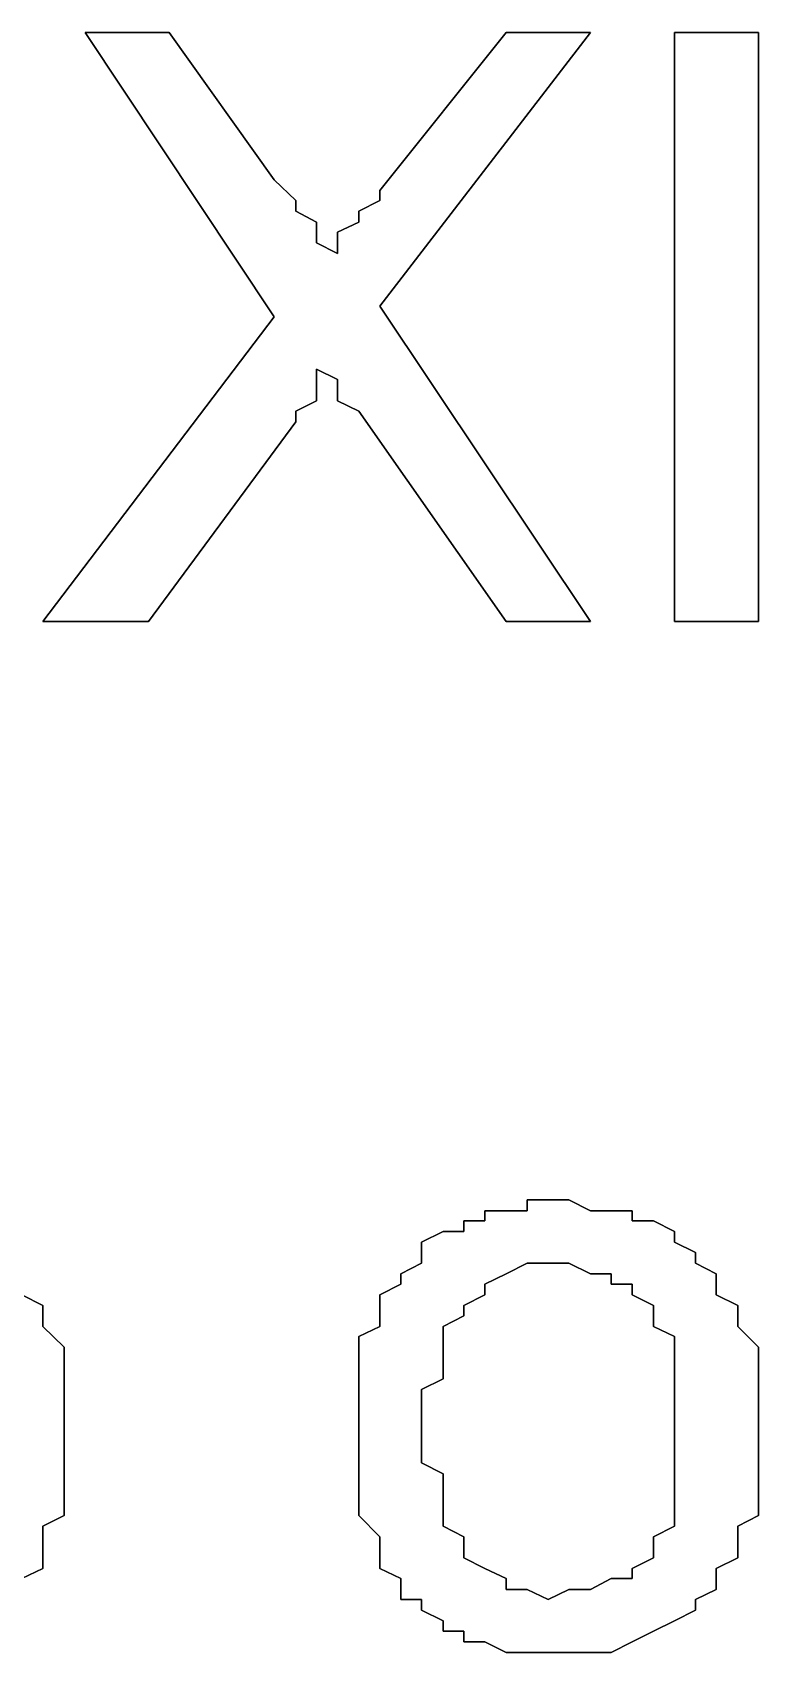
# Model space of a CAD drawing. Header units: metres. Extents: x 2.9 to 42.8, y 1.7 to 28.7.
# Drawn here: x 39.4882 to 39.6099, y 24.1723 to 24.444 of the extents above; entities that cross this region are included whole.
import ezdxf

# ---------------------------------------------------------------- set-up
doc = ezdxf.new("R2010")
doc.units = ezdxf.units.M
doc.layers.add('GRIS', color=8, linetype='Continuous')

msp = doc.modelspace()

# ---------------------------------------------------------------- linework, layer by layer
at = {"layer": 'GRIS', "lineweight": -3}
for points in [[(39.5111, 24.444), (39.497, 24.444), (39.5111, 24.444)], [(39.497, 24.444), (39.5287, 24.3963), (39.497, 24.444)], [(39.5287, 24.4193), (39.5111, 24.444), (39.5287, 24.4193)], [(39.5464, 24.3981), (39.5817, 24.444), (39.5464, 24.3981)], [(39.5676, 24.444), (39.5464, 24.4175), (39.5676, 24.444)], [(39.5817, 24.444), (39.5676, 24.444), (39.5817, 24.444)], [(39.6099, 24.444), (39.5958, 24.444), (39.6099, 24.444)], [(39.5958, 24.444), (39.5958, 24.3452), (39.5958, 24.444)], [(39.6099, 24.3452), (39.6099, 24.444), (39.6099, 24.3452)], [(39.5323, 24.4158), (39.5287, 24.4193), (39.5323, 24.4158)], [(39.5323, 24.414), (39.5323, 24.4158), (39.5323, 24.414)], [(39.5464, 24.4158), (39.5429, 24.414), (39.5464, 24.4158)], [(39.5464, 24.4175), (39.5464, 24.4158), (39.5464, 24.4175)], [(39.5358, 24.4122), (39.5323, 24.414), (39.5358, 24.4122)], [(39.5429, 24.414), (39.5429, 24.4122), (39.5429, 24.414)], [(39.5358, 24.4105), (39.5358, 24.4122), (39.5358, 24.4105)], [(39.5358, 24.4087), (39.5358, 24.4105), (39.5358, 24.4087)], [(39.5429, 24.4122), (39.5393, 24.4105), (39.5429, 24.4122)], [(39.5393, 24.4105), (39.5393, 24.4087), (39.5393, 24.4105)], [(39.5393, 24.4069), (39.5358, 24.4087), (39.5393, 24.4069)], [(39.5393, 24.4087), (39.5393, 24.4069), (39.5393, 24.4087)], [(39.5287, 24.3963), (39.4899, 24.3452), (39.5287, 24.3963)], [(39.5817, 24.3452), (39.5464, 24.3981), (39.5817, 24.3452)], [(39.5358, 24.384), (39.5358, 24.3875), (39.5358, 24.384)], [(39.5358, 24.3875), (39.5393, 24.3858), (39.5358, 24.3875)], [(39.5393, 24.3858), (39.5393, 24.384), (39.5393, 24.3858)], [(39.5358, 24.3822), (39.5358, 24.384), (39.5358, 24.3822)], [(39.5393, 24.384), (39.5393, 24.3822), (39.5393, 24.384)], [(39.5323, 24.3805), (39.5358, 24.3822), (39.5323, 24.3805)], [(39.5323, 24.3787), (39.5323, 24.3805), (39.5323, 24.3787)], [(39.5393, 24.3822), (39.5429, 24.3805), (39.5393, 24.3822)], [(39.5429, 24.3805), (39.5676, 24.3452), (39.5429, 24.3805)], [(39.5076, 24.3452), (39.5323, 24.3787), (39.5076, 24.3452)], [(39.4899, 24.3452), (39.5076, 24.3452), (39.4899, 24.3452)], [(39.5676, 24.3452), (39.5817, 24.3452), (39.5676, 24.3452)], [(39.5958, 24.3452), (39.6099, 24.3452), (39.5958, 24.3452)], [(39.5746, 24.2482), (39.5711, 24.2482), (39.5746, 24.2482)], [(39.5711, 24.2482), (39.5711, 24.2464), (39.5711, 24.2482)], [(39.5781, 24.2482), (39.5746, 24.2482), (39.5781, 24.2482)], [(39.5817, 24.2464), (39.5781, 24.2482), (39.5817, 24.2464)], [(39.564, 24.2447), (39.5605, 24.2447), (39.564, 24.2447)], [(39.5605, 24.2447), (39.5605, 24.2429), (39.5605, 24.2447)], [(39.5676, 24.2464), (39.564, 24.2464), (39.5676, 24.2464)], [(39.564, 24.2464), (39.564, 24.2447), (39.564, 24.2464)], [(39.5711, 24.2464), (39.5676, 24.2464), (39.5711, 24.2464)], [(39.5852, 24.2464), (39.5817, 24.2464), (39.5852, 24.2464)], [(39.5887, 24.2464), (39.5852, 24.2464), (39.5887, 24.2464)], [(39.5887, 24.2447), (39.5887, 24.2464), (39.5887, 24.2447)], [(39.5923, 24.2447), (39.5887, 24.2447), (39.5923, 24.2447)], [(39.5958, 24.2429), (39.5923, 24.2447), (39.5958, 24.2429)], [(39.557, 24.2429), (39.5534, 24.2411), (39.557, 24.2429)], [(39.5534, 24.2411), (39.5534, 24.2394), (39.5534, 24.2411)], [(39.5605, 24.2429), (39.557, 24.2429), (39.5605, 24.2429)], [(39.5958, 24.2411), (39.5958, 24.2429), (39.5958, 24.2411)], [(39.5993, 24.2394), (39.5958, 24.2411), (39.5993, 24.2394)], [(39.5534, 24.2394), (39.5534, 24.2376), (39.5534, 24.2394)], [(39.5993, 24.2376), (39.5993, 24.2394), (39.5993, 24.2376)], [(39.5534, 24.2376), (39.5499, 24.2358), (39.5534, 24.2376)], [(39.5499, 24.2358), (39.5499, 24.2341), (39.5499, 24.2358)], [(39.564, 24.2341), (39.5676, 24.2358), (39.564, 24.2341)], [(39.5676, 24.2358), (39.5711, 24.2376), (39.5676, 24.2358)], [(39.5711, 24.2376), (39.5746, 24.2376), (39.5711, 24.2376)], [(39.5746, 24.2376), (39.5781, 24.2376), (39.5746, 24.2376)], [(39.5781, 24.2376), (39.5817, 24.2358), (39.5781, 24.2376)], [(39.5817, 24.2358), (39.5852, 24.2358), (39.5817, 24.2358)], [(39.5852, 24.2358), (39.5852, 24.2341), (39.5852, 24.2358)], [(39.6028, 24.2358), (39.5993, 24.2376), (39.6028, 24.2358)], [(39.6028, 24.2341), (39.6028, 24.2358), (39.6028, 24.2341)], [(39.5499, 24.2341), (39.5464, 24.2323), (39.5499, 24.2341)], [(39.564, 24.2323), (39.564, 24.2341), (39.564, 24.2323)], [(39.5852, 24.2341), (39.5887, 24.2341), (39.5852, 24.2341)], [(39.5887, 24.2341), (39.5887, 24.2323), (39.5887, 24.2341)], [(39.6028, 24.2323), (39.6028, 24.2341), (39.6028, 24.2323)], [(39.4899, 24.2305), (39.4864, 24.2323), (39.4899, 24.2305)], [(39.4899, 24.2288), (39.4899, 24.2305), (39.4899, 24.2288)], [(39.5464, 24.2323), (39.5464, 24.2305), (39.5464, 24.2323)], [(39.5464, 24.2305), (39.5464, 24.2288), (39.5464, 24.2305)], [(39.5605, 24.2305), (39.564, 24.2323), (39.5605, 24.2305)], [(39.5605, 24.2288), (39.5605, 24.2305), (39.5605, 24.2288)], [(39.5887, 24.2323), (39.5923, 24.2305), (39.5887, 24.2323)], [(39.5923, 24.2305), (39.5923, 24.2288), (39.5923, 24.2305)], [(39.6064, 24.2305), (39.6028, 24.2323), (39.6064, 24.2305)], [(39.6064, 24.2288), (39.6064, 24.2305), (39.6064, 24.2288)], [(39.4899, 24.227), (39.4899, 24.2288), (39.4899, 24.227)], [(39.5464, 24.2288), (39.5464, 24.227), (39.5464, 24.2288)], [(39.557, 24.227), (39.5605, 24.2288), (39.557, 24.227)], [(39.5923, 24.2288), (39.5923, 24.227), (39.5923, 24.2288)], [(39.6064, 24.227), (39.6064, 24.2288), (39.6064, 24.227)], [(39.4935, 24.2235), (39.4899, 24.227), (39.4935, 24.2235)], [(39.5464, 24.227), (39.5429, 24.2253), (39.5464, 24.227)], [(39.5429, 24.2253), (39.5429, 24.2235), (39.5429, 24.2253)], [(39.557, 24.2253), (39.557, 24.227), (39.557, 24.2253)], [(39.557, 24.2235), (39.557, 24.2253), (39.557, 24.2235)], [(39.5923, 24.227), (39.5958, 24.2253), (39.5923, 24.227)], [(39.5958, 24.2253), (39.5958, 24.2235), (39.5958, 24.2253)], [(39.6099, 24.2235), (39.6064, 24.227), (39.6099, 24.2235)], [(39.4935, 24.2217), (39.4935, 24.2235), (39.4935, 24.2217)], [(39.5429, 24.2235), (39.5429, 24.22), (39.5429, 24.2235)], [(39.557, 24.2217), (39.557, 24.2235), (39.557, 24.2217)], [(39.5958, 24.2235), (39.5958, 24.22), (39.5958, 24.2235)], [(39.6099, 24.2217), (39.6099, 24.2235), (39.6099, 24.2217)], [(39.4935, 24.22), (39.4935, 24.2217), (39.4935, 24.22)], [(39.4935, 24.2164), (39.4935, 24.22), (39.4935, 24.2164)], [(39.5429, 24.22), (39.5429, 24.2182), (39.5429, 24.22)], [(39.557, 24.2182), (39.557, 24.2217), (39.557, 24.2182)], [(39.5958, 24.22), (39.5958, 24.2182), (39.5958, 24.22)], [(39.6099, 24.22), (39.6099, 24.2217), (39.6099, 24.22)], [(39.6099, 24.2164), (39.6099, 24.22), (39.6099, 24.2164)], [(39.5429, 24.2182), (39.5429, 24.2147), (39.5429, 24.2182)], [(39.5534, 24.2164), (39.557, 24.2182), (39.5534, 24.2164)], [(39.5958, 24.2182), (39.5958, 24.2164), (39.5958, 24.2182)], [(39.4935, 24.2147), (39.4935, 24.2164), (39.4935, 24.2147)], [(39.4935, 24.2111), (39.4935, 24.2147), (39.4935, 24.2111)], [(39.5429, 24.2147), (39.5429, 24.2129), (39.5429, 24.2147)], [(39.5534, 24.2129), (39.5534, 24.2164), (39.5534, 24.2129)], [(39.5958, 24.2164), (39.5958, 24.2129), (39.5958, 24.2164)], [(39.6099, 24.2147), (39.6099, 24.2164), (39.6099, 24.2147)], [(39.6099, 24.2111), (39.6099, 24.2147), (39.6099, 24.2111)], [(39.5429, 24.2129), (39.5429, 24.2094), (39.5429, 24.2129)], [(39.5534, 24.2111), (39.5534, 24.2129), (39.5534, 24.2111)], [(39.5958, 24.2129), (39.5958, 24.2094), (39.5958, 24.2129)], [(39.4935, 24.2076), (39.4935, 24.2111), (39.4935, 24.2076)], [(39.5429, 24.2094), (39.5429, 24.2076), (39.5429, 24.2094)], [(39.5534, 24.2094), (39.5534, 24.2111), (39.5534, 24.2094)], [(39.5534, 24.2076), (39.5534, 24.2094), (39.5534, 24.2076)], [(39.5958, 24.2094), (39.5958, 24.2058), (39.5958, 24.2094)], [(39.6099, 24.2076), (39.6099, 24.2111), (39.6099, 24.2076)], [(39.4935, 24.2058), (39.4935, 24.2076), (39.4935, 24.2058)], [(39.4935, 24.2023), (39.4935, 24.2058), (39.4935, 24.2023)], [(39.5429, 24.2076), (39.5429, 24.2041), (39.5429, 24.2076)], [(39.5534, 24.2041), (39.5534, 24.2076), (39.5534, 24.2041)], [(39.5958, 24.2058), (39.5958, 24.2023), (39.5958, 24.2058)], [(39.6099, 24.2058), (39.6099, 24.2076), (39.6099, 24.2058)], [(39.6099, 24.2023), (39.6099, 24.2058), (39.6099, 24.2023)], [(39.5429, 24.2041), (39.5429, 24.2023), (39.5429, 24.2041)], [(39.557, 24.2023), (39.5534, 24.2041), (39.557, 24.2023)], [(39.4935, 24.2006), (39.4935, 24.2023), (39.4935, 24.2006)], [(39.4935, 24.197), (39.4935, 24.2006), (39.4935, 24.197)], [(39.5429, 24.2023), (39.5429, 24.1988), (39.5429, 24.2023)], [(39.557, 24.1988), (39.557, 24.2023), (39.557, 24.1988)], [(39.5958, 24.2023), (39.5958, 24.2006), (39.5958, 24.2023)], [(39.5958, 24.2006), (39.5958, 24.1988), (39.5958, 24.2006)], [(39.6099, 24.2006), (39.6099, 24.2023), (39.6099, 24.2006)], [(39.6099, 24.197), (39.6099, 24.2006), (39.6099, 24.197)], [(39.5429, 24.1988), (39.5429, 24.197), (39.5429, 24.1988)], [(39.557, 24.197), (39.557, 24.1988), (39.557, 24.197)], [(39.5958, 24.1988), (39.5958, 24.1953), (39.5958, 24.1988)], [(39.4899, 24.1935), (39.4935, 24.1953), (39.4899, 24.1935)], [(39.4935, 24.1953), (39.4935, 24.197), (39.4935, 24.1953)], [(39.5429, 24.197), (39.5429, 24.1953), (39.5429, 24.197)], [(39.5429, 24.1953), (39.5464, 24.1917), (39.5429, 24.1953)], [(39.557, 24.1953), (39.557, 24.197), (39.557, 24.1953)], [(39.557, 24.1935), (39.557, 24.1953), (39.557, 24.1935)], [(39.5958, 24.1953), (39.5958, 24.1935), (39.5958, 24.1953)], [(39.6064, 24.1935), (39.6099, 24.1953), (39.6064, 24.1935)], [(39.6099, 24.1953), (39.6099, 24.197), (39.6099, 24.1953)], [(39.4899, 24.1917), (39.4899, 24.1935), (39.4899, 24.1917)], [(39.5605, 24.1917), (39.557, 24.1935), (39.5605, 24.1917)], [(39.5958, 24.1935), (39.5923, 24.1917), (39.5958, 24.1935)], [(39.6064, 24.1917), (39.6064, 24.1935), (39.6064, 24.1917)], [(39.4899, 24.19), (39.4899, 24.1917), (39.4899, 24.19)], [(39.4899, 24.1882), (39.4899, 24.19), (39.4899, 24.1882)], [(39.5464, 24.1917), (39.5464, 24.19), (39.5464, 24.1917)], [(39.5464, 24.19), (39.5464, 24.1882), (39.5464, 24.19)], [(39.5605, 24.19), (39.5605, 24.1917), (39.5605, 24.19)], [(39.5605, 24.1882), (39.5605, 24.19), (39.5605, 24.1882)], [(39.5923, 24.1917), (39.5923, 24.19), (39.5923, 24.1917)], [(39.5923, 24.19), (39.5923, 24.1882), (39.5923, 24.19)], [(39.6064, 24.19), (39.6064, 24.1917), (39.6064, 24.19)], [(39.6064, 24.1882), (39.6064, 24.19), (39.6064, 24.1882)], [(39.4899, 24.1864), (39.4899, 24.1882), (39.4899, 24.1864)], [(39.5464, 24.1882), (39.5464, 24.1864), (39.5464, 24.1882)], [(39.564, 24.1864), (39.5605, 24.1882), (39.564, 24.1864)], [(39.5923, 24.1882), (39.5887, 24.1864), (39.5923, 24.1882)], [(39.6028, 24.1864), (39.6064, 24.1882), (39.6028, 24.1864)], [(39.4864, 24.1847), (39.4899, 24.1864), (39.4864, 24.1847)], [(39.5464, 24.1864), (39.5499, 24.1847), (39.5464, 24.1864)], [(39.5499, 24.1847), (39.5499, 24.1829), (39.5499, 24.1847)], [(39.5676, 24.1847), (39.564, 24.1864), (39.5676, 24.1847)], [(39.5676, 24.1829), (39.5676, 24.1847), (39.5676, 24.1829)], [(39.5852, 24.1847), (39.5817, 24.1829), (39.5852, 24.1847)], [(39.5887, 24.1847), (39.5852, 24.1847), (39.5887, 24.1847)], [(39.5887, 24.1864), (39.5887, 24.1847), (39.5887, 24.1864)], [(39.6028, 24.1847), (39.6028, 24.1864), (39.6028, 24.1847)], [(39.6028, 24.1829), (39.6028, 24.1847), (39.6028, 24.1829)], [(39.5499, 24.1829), (39.5499, 24.1812), (39.5499, 24.1829)], [(39.5711, 24.1829), (39.5676, 24.1829), (39.5711, 24.1829)], [(39.5746, 24.1812), (39.5711, 24.1829), (39.5746, 24.1812)], [(39.5781, 24.1829), (39.5746, 24.1812), (39.5781, 24.1829)], [(39.5817, 24.1829), (39.5781, 24.1829), (39.5817, 24.1829)], [(39.5993, 24.1812), (39.6028, 24.1829), (39.5993, 24.1812)], [(39.5499, 24.1812), (39.5534, 24.1812), (39.5499, 24.1812)], [(39.5534, 24.1812), (39.5534, 24.1794), (39.5534, 24.1812)], [(39.5534, 24.1794), (39.557, 24.1776), (39.5534, 24.1794)], [(39.5958, 24.1776), (39.5993, 24.1794), (39.5958, 24.1776)], [(39.5993, 24.1794), (39.5993, 24.1812), (39.5993, 24.1794)], [(39.557, 24.1776), (39.557, 24.1759), (39.557, 24.1776)], [(39.557, 24.1759), (39.5605, 24.1759), (39.557, 24.1759)], [(39.5605, 24.1759), (39.5605, 24.1741), (39.5605, 24.1759)], [(39.5887, 24.1741), (39.5923, 24.1759), (39.5887, 24.1741)], [(39.5923, 24.1759), (39.5958, 24.1776), (39.5923, 24.1759)], [(39.5605, 24.1741), (39.564, 24.1741), (39.5605, 24.1741)], [(39.564, 24.1741), (39.5676, 24.1723), (39.564, 24.1741)], [(39.5852, 24.1723), (39.5887, 24.1741), (39.5852, 24.1723)], [(39.5676, 24.1723), (39.5711, 24.1723), (39.5676, 24.1723)], [(39.5711, 24.1723), (39.5746, 24.1723), (39.5711, 24.1723)], [(39.5746, 24.1723), (39.5781, 24.1723), (39.5746, 24.1723)], [(39.5781, 24.1723), (39.5817, 24.1723), (39.5781, 24.1723)], [(39.5817, 24.1723), (39.5852, 24.1723), (39.5817, 24.1723)]]:
    msp.add_lwpolyline(points, dxfattribs=at)

doc.saveas('drawing.dxf')
